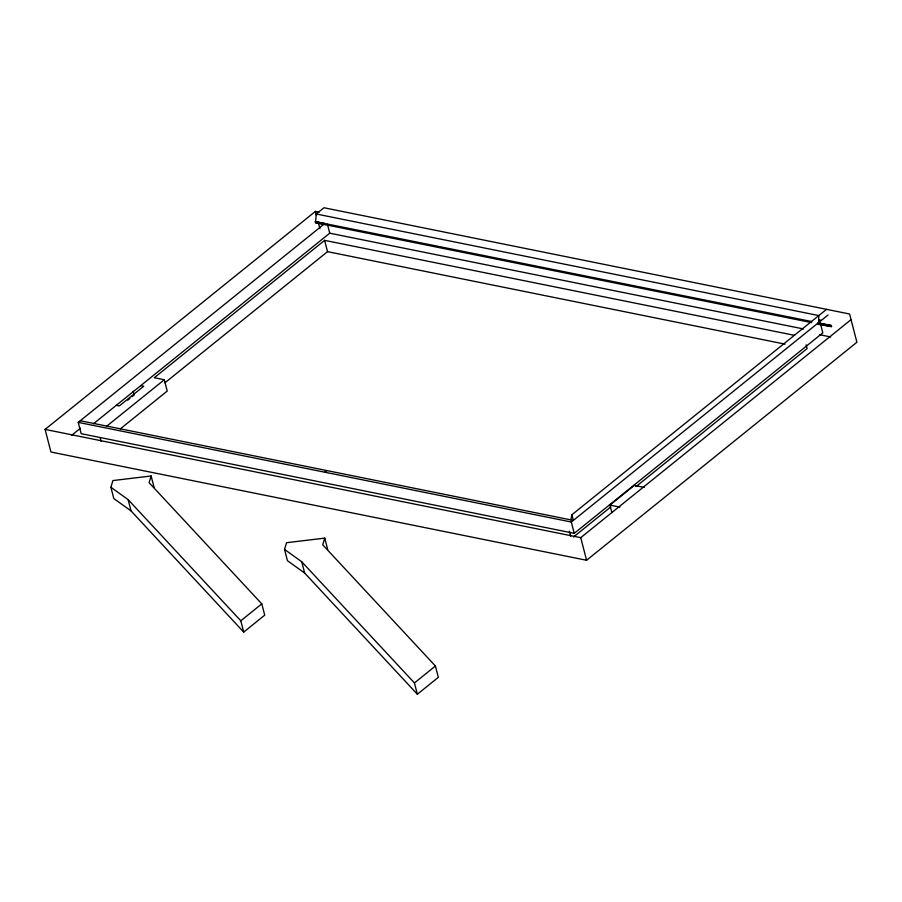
<?xml version="1.0" encoding="UTF-8"?>
<svg xmlns="http://www.w3.org/2000/svg" width="902" height="902" viewBox="0 0 902 902"><rect width="100%" height="100%" fill="white"/><g stroke="black" fill="none" stroke-linecap="round" stroke-linejoin="round"><path stroke-width="1.35" d="M319.173 212.139L315.418 211.384L45.1 429.408L50.952 452.015L586.582 560.277L856.9 342.253L849.594 313.997L323.965 207.753L316.241 213.988L315.565 222.738L325.475 224.327M818.272 322.86L831.283 325.498L831.576 326.625L818.565 323.998L818.836 315.576L316.241 213.988M570.853 519.89L571.902 514.749L826.559 309.341M151.13 475.985L149.089 482.671L261.794 603.866L264.714 615.164L243.72 632.099L131.027 510.904L113.81 498.558L110.89 487.249L112.919 480.563L151.13 475.985L154.05 487.294M324.765 538.133L322.724 544.819L435.418 666.014L438.349 677.312L417.355 694.247L304.662 573.052L287.445 560.706L284.525 549.408L286.554 542.711L324.765 538.133L327.685 549.442M811.653 322.6L315.565 222.738L315.272 221.61L811.631 321.518M831.283 325.498L817.866 323.187L818.159 324.325L820.189 322.679L822.816 332.861L574.247 533.341L81.169 433.682L78.237 422.373L324.776 223.527L325.07 224.654M71.743 435.249L80.492 428.191M93.458 423.76L329.737 233.19L803.479 328.948M794.527 335.341L324.607 240.36L154.287 377.724L164.299 379.753L167.231 391.051L120.327 428.89M127.768 400.161L129.888 398.447M132.008 396.733L134.127 395.031L133.158 391.265M106.492 426.375L164.299 379.753M164.852 382.865L327.527 251.658L785.056 344.136M324.788 472.208L326.817 470.562M243.72 632.099L240.8 620.79L261.794 603.866M78.237 422.373L571.327 522.033L828.025 314.99M634.298 485.411L609.91 505.086L611.86 512.618M831.576 326.625L818.159 324.325M573.525 536.983L610.812 506.913M636.034 486.573L807.098 348.589L806.129 344.823M45.1 429.408L580.73 537.671L851.048 319.646M417.355 694.247L414.435 682.938L435.418 666.014M818.847 319.872L821.35 320.379M315.272 221.61L324.776 223.527M819.625 334.721L830.674 336.953M140.712 385.65L143.722 386.248L119.335 405.923L116.324 405.314M633.802 485.31L644.31 487.43M609.414 504.985L619.922 507.104M80.278 420.738L573.356 520.398L571.902 514.749M284.525 549.408L301.742 561.754L414.435 682.938M110.89 487.249L128.107 499.607L240.8 620.79M580.73 537.671L586.582 560.277M571.327 522.033L574.247 533.341M569.387 531.21L570.684 536.239M327.437 224.294L329.737 233.19M324.607 240.36L327.527 251.658M315.418 211.384L316.455 215.375M318.169 222.027L319.894 228.68M315.677 221.283L315.971 222.411M301.742 561.754L304.662 573.052M128.107 499.607L131.027 510.904M100.156 437.56L101.125 441.326"/></g></svg>
